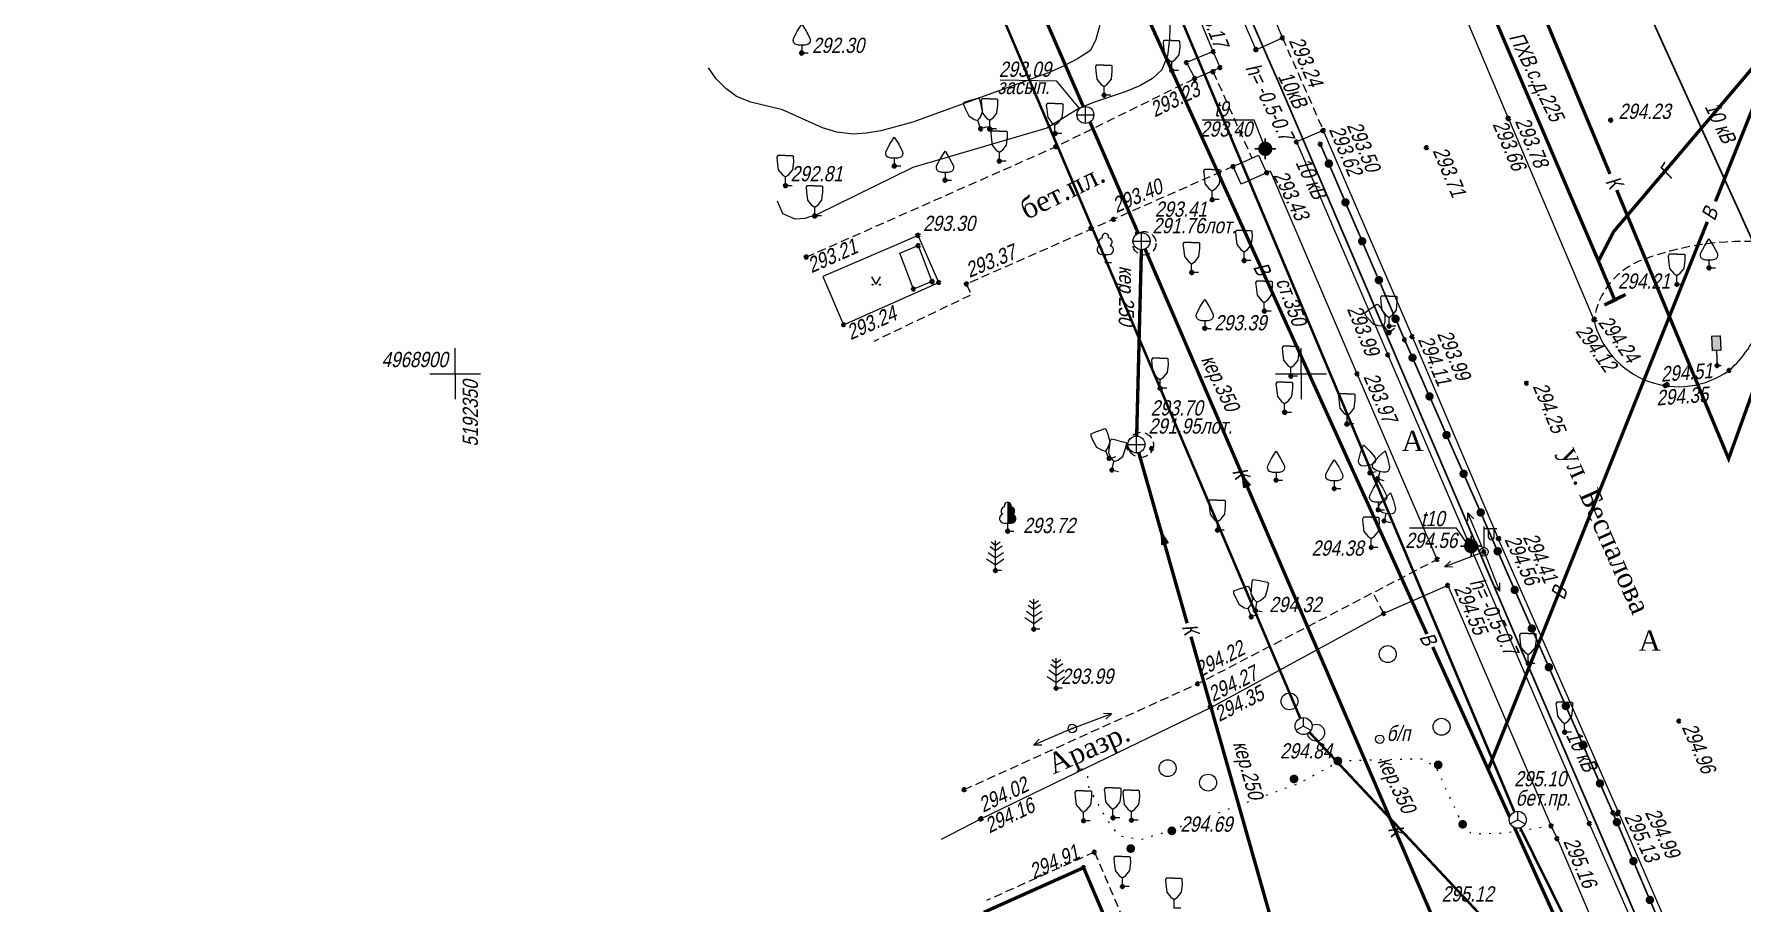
# Model space of a CAD drawing. Header units: metres. Extents: x 5191936 to 10384803, y 4968698 to 9938221.
# Drawn here: x 5192325.1 to 5192426.1, y 4968868.7 to 4968920.1 of the extents above; entities that cross this region are included whole.
import ezdxf

# ---------------------------------------------------------------- set-up
doc = ezdxf.new("R2010")
doc.units = ezdxf.units.M
doc.set_wipeout_variables(frame=1)
for name, pattern in [('71100000a', [1, 0, -1]), ('COMMUN', [6, 5, -1]), ('DASHED', [0.75, 0.5, -0.25]), ('DASHEDX2', [1.5, 1, -0.5])]:
    doc.linetypes.add(name, pattern=pattern)
doc.layers.get('0').update_dxf_attribs({"lineweight": 18})
for name, color, linetype, lineweight in [('31252100', 7, 'Continuous', 18), ('51361800', 7, 'Continuous', 18), ('51361960', 7, 'Continuous', 18), ('51472300', 7, 'Continuous', 18), ('51478610', 7, 'Continuous', 18), ('71100000', 7, 'Continuous', 18), ('71133100', 7, 'Continuous', 18), ('71133200', 7, 'Continuous', 18), ('71133300', 7, 'Continuous', 18), ('71133600', 7, 'Continuous', 18), ('82211000', 7, 'Continuous', 18), ('Commun', 7, 'Continuous', 18), ('ELE_SKLAD', 7, 'Continuous', 18), ('GEO_POINTS', 7, 'Continuous', 18), ('Grid', 7, 'Continuous', 18), ('Otm', 7, 'Continuous', 18), ('R_Поверхность6_CNT-MIN', 7, 'Continuous', 18), ('Sit', 7, 'Continuous', 18), ('Text', 7, 'Continuous', 18), ('Text_com', 7, 'Continuous', 18), ('Us_znak', 7, 'Continuous', 18), ('Us_znak_fon', 7, 'Continuous', 18), ('Рамка и сетка', 7, 'Continuous', 18)]:
    doc.layers.add(name, color=color, linetype=linetype, lineweight=lineweight)
doc.styles.add('eskd', font='ESKD1.shx', dxfattribs={"width": 1.2, "oblique": 15})
doc.styles.get("Standard").update_dxf_attribs({"font": 'arial.ttf', "width": 0.8, "oblique": 13, "height": 0.9})
doc.styles.add('style1', font='times.ttf', dxfattribs={"height": 1})
doc.linetypes.add('KABELww_500', pattern='A,0.0001,-0.4,[131,ltypeshp.shx,S=0.4,R=90,X=0.4,Y=-0.4],0.2,[131,ltypeshp.shx,S=0.2,R=90,X=0.4,Y=-0.2],3.6,[131,ltypeshp.shx,S=0.2,R=-90,X=-0.4,Y=0.2],0.2,[131,ltypeshp.shx,S=0.4,R=-90,X=-0.4,Y=0.4],-0.8,4,-0.4', length=9.6001)
doc.linetypes.add('ПОДЗ_ЛИНИИ_СВЯЗИ', pattern='A,4.8,-0.2,[133,ltypeshp.shx,S=0.2,R=0,X=-0.2,Y=0],-0.2,4.8,-2', length=12)

# ---------------------------------------------------------------- blocks, each defined once
blk = doc.blocks.new('71133200')
for p, q in [((-0.924145, 3.560442), (-1.024145, 3.360442)), ((-1.024145, 3.360442), (-0.977382, 2.864397)), ((-0.977382, 2.864397), (-0.861899, 1.88241)), ((-0.024145, 3.560442), (-0.924145, 3.560442)), ((-0.024145, 3.560442), (0.875855, 3.560442)), ((0.861899, 1.88241), (0.975974, 2.864397)), ((0.875855, 3.560442), (0.958164, 3.395824)), ((0.975974, 2.864397), (0.958164, 3.395824)), ((-0.861899, 1.88241), (-0.374616, 1.28565)), ((-0.374616, 1.28565), (0, 1.039723)), ((0, 1.039723), (0.401375, 1.321765)), ((0, 0), (0, 1.039723)), ((0.8, 0), (0, 0)), ((0.401375, 1.321765), (0.861899, 1.88241))]:
    blk.add_line(p, q)
at = {"style": 'eskd', "oblique": 14.99997778}
blk.add_attdef('Z', (1.873004, -0.239356), '', height=2, dxfattribs=at)
blk = doc.blocks.new('KOVER')
at = {"layer": 'Us_znak', "lineweight": -2}
blk.add_hatch(color=0, dxfattribs=at).paths.add_polyline_path([(-0.21, 0, 1), (0.21, 0, 1)])
at = {"layer": 'Us_znak_fon', "true_color": 0xffffff}
blk.add_hatch(color=7, dxfattribs=at).paths.add_polyline_path([(-0.26, 0, 1), (0.26, 0, 1)])
at = {"layer": 'Us_znak', "color": 0, "lineweight": -2}
blk.add_circle((0, 0), 0.21, dxfattribs=at)
blk = doc.blocks.new('71133300')
for p, q in [((0, 0.91), (0, 0)), ((0, 0), (0.76, 0))]:
    blk.add_line(p, q)
blk.add_lwpolyline([(0, 0.91), (-0.38, 0.91), (-0.76, 1.03), (-0.95, 1.21), (-1.01, 1.47), (-0.99, 1.69), (-0.54, 2.57), (0, 3.42), (0.54, 2.57), (0.99, 1.69), (1.01, 1.47), (0.95, 1.21), (0.76, 1.03), (0.39, 0.91)], close=True)
at = {"style": 'eskd', "oblique": 15}
blk.add_attdef('Z', (1.77, -0.69), '', height=2, dxfattribs=at)
blk = doc.blocks.new('GAZON')
at = {"layer": 'Us_znak', "linetype": 'COMMUN', "lineweight": -2}
for points in [[(-0.23, -0.04, 1), (-0.18, -0.04, 1)], [(0.18, -0.04, 1), (0.23, -0.04, 1)]]:
    blk.add_hatch(color=0, dxfattribs=at).paths.add_polyline_path(points)
at = {"layer": 'Us_znak', "color": 0, "linetype": 'COMMUN', "lineweight": -2}
for points in [[(0, 0), (-0.26, 0.43)], [(0, 0), (0.26, 0.43)]]:
    blk.add_lwpolyline(points, dxfattribs=at)
for centre in [(-0.21, -0.04), (0.21, -0.04)]:
    blk.add_circle(centre, 0.025, dxfattribs=at)
blk = doc.blocks.new('71133100')
for p, q in [((-0.39, 0.96), (0.43, 0.96)), ((0, 0.96), (0, 0)), ((0, 0), (0.75, 0))]:
    blk.add_line(p, q)
for centre, radius, start, end in [((-0.26, 2.38), 0.52, 101.09, 227.21), ((0.01, 3.04), 0.39, 339.52, 198.62), ((0.33, 2.4), 0.5, 301.87, 85.62), ((-0.44, 1.5), 0.538, 107.1058, 275.2306), ((0.46, 1.48), 0.52, 267.04, 76.7)]:
    blk.add_arc(centre, radius, start, end)
at = {"style": 'eskd', "oblique": 15}
blk.add_attdef('Z', (1.7, -0.17), '', height=2, dxfattribs=at)
blk = doc.blocks.new('71133600')
for p, q in [((-0.86, 2.16), (0, 1.51)), ((-0.52, 3.39), (0, 3.02)), ((0, 3.02), (0.55, 3.39)), ((0, 1.51), (0.96, 2.16))]:
    blk.add_line(p, q)
for points in [[(-0.64, 2.84), (0, 2.37), (0, 2.37), (0.78, 2.93)], [(0.71, 0), (0, 0), (0, 3.55)], [(-1.05, 1.38), (0, 0.67), (1, 1.38)]]:
    blk.add_lwpolyline(points)
at = {"style": 'eskd', "oblique": 15}
blk.add_attdef('Z', (2.03, -0.19), '', height=2, dxfattribs=at)
blk = doc.blocks.new('51478610')
at = {"color": 7}
blk.add_wipeout([(0.5, 0.05), (0.48, 0.15), (0.44, 0.24), (0.39, 0.32), (0.32, 0.39), (0.24, 0.44), (0.15, 0.48), (0.05, 0.5), (-0.05, 0.5), (-0.15, 0.48), (-0.24, 0.44), (-0.32, 0.39), (-0.39, 0.32), (-0.44, 0.24), (-0.48, 0.15), (-0.5, 0.05), (-0.5, -0.05), (-0.48, -0.15), (-0.44, -0.24), (-0.39, -0.32), (-0.32, -0.39), (-0.24, -0.44), (-0.15, -0.48), (-0.05, -0.5), (0.05, -0.5), (0.15, -0.48), (0.24, -0.44), (0.32, -0.39), (0.39, -0.32), (0.44, -0.24), (0.48, -0.15), (0.5, -0.05)], dxfattribs=at)
at = {"color": 7, "const_width": 0.375}
blk.add_lwpolyline([(0.01, 0.01, 1), (-0.01, -0.01, 1), (0.01, 0.01)], format="xyb", close=True, dxfattribs=at)
blk.add_circle((0, 0), 0.5)
at = {"style": 'eskd', "oblique": 15}
blk.add_attdef('Z', (1.11, -0.78), '', height=2, dxfattribs=at)
blk = doc.blocks.new('NAPR')
at = {"layer": 'Us_znak', "color": 0, "linetype": 'Continuous', "lineweight": -2}
for p in [(-0.19, 2.04), (0.19, 2.04)]:
    blk.add_line(p, (0, 2.5), dxfattribs=at)
blk.add_lwpolyline([(0, 0), (0, 2.5)], dxfattribs=at)
blk = doc.blocks.new('51472300')
for p, q in [((0, 0.5), (0, 3)), ((0, 2.75), (1.5, 2.75)), ((0.54, 1.74), (0.54, 2.75)), ((1.2, 1.74), (1.2, 2.75))]:
    blk.add_line(p, q)
at = {"color": 7}
for radius in [0.5, 0.05]:
    blk.add_circle((0, 0), radius, dxfattribs=at)
blk.add_arc((0.87, 1.75), 0.331, 182.1567, 357.8433)
at = {"oblique": 15}
blk.add_attdef('Z', (1.02, -1.37), '', height=2, dxfattribs=at)
blk = doc.blocks.new('ZNAK')
at = {"layer": 'Us_znak_fon', "true_color": 0xffffff}
blk.add_hatch(color=7, dxfattribs=at).paths.add_polyline_path([(0.3, 1.8), (-0.3, 1.8), (-0.3, 0.85), (-0.05, 0.85), (-0.05, -0.05), (0.25, -0.05), (0.25, 0.05), (0.05, 0.05), (0.05, 0.85), (0.3, 0.85)])
at = {"layer": 'Us_znak', "color": 0, "linetype": 'Continuous', "lineweight": -2, "ltscale": 10}
blk.add_lwpolyline([(-0.25, 1.75), (0.25, 1.75), (0.25, 0.9), (-0.25, 0.9)], close=True, dxfattribs=at)
at = {"layer": 'Us_znak', "linetype": 'DASHEDX2', "ltscale": 10}
blk.add_lwpolyline([(0, 0.9), (0, 0), (0.25, 0)], dxfattribs=at)
blk = doc.blocks.new('*U51')
at = {"layer": '82211000', "linetype": 'Continuous', "ltscale": 0.5}
for points in [[(5192401.54, 4968912.65, 1), (5192401.74, 4968912.19, 1)], [(5192402.53, 4968910.36, 1), (5192402.72, 4968909.9, 1)], [(5192403.52, 4968908.06, 1), (5192403.71, 4968907.6, 1)], [(5192404.5, 4968905.76, 1), (5192404.7, 4968905.3, 1)], [(5192405.49, 4968903.47, 1), (5192405.69, 4968903.01, 1)], [(5192406.49, 4968901.17, 1), (5192406.69, 4968900.72, 1)], [(5192407.49, 4968898.88, 1), (5192407.7, 4968898.43, 1)], [(5192408.5, 4968896.6, 1), (5192408.7, 4968896.14, 1)], [(5192409.51, 4968894.31, 1), (5192409.71, 4968893.85, 1)], [(5192410.52, 4968892.02, 1), (5192410.72, 4968891.56, 1)], [(5192411.52, 4968889.73, 1), (5192411.73, 4968889.27, 1)], [(5192412.53, 4968887.44, 1), (5192412.73, 4968886.99, 1)], [(5192413.54, 4968885.16, 1), (5192413.74, 4968884.7, 1)], [(5192414.55, 4968882.87, 1), (5192414.75, 4968882.41, 1)], [(5192415.55, 4968880.58, 1), (5192415.75, 4968880.12, 1)], [(5192416.56, 4968878.29, 1), (5192416.76, 4968877.83, 1)], [(5192417.57, 4968876, 1), (5192417.77, 4968875.55, 1)], [(5192418.57, 4968873.71, 1), (5192418.77, 4968873.25, 1)], [(5192419.55, 4968871.41, 1), (5192419.74, 4968870.95, 1)], [(5192420.52, 4968869.11, 1), (5192420.72, 4968868.65, 1)], [(5192421.5, 4968866.81, 1), (5192421.69, 4968866.35, 1)], [(5192422.47, 4968864.51, 1), (5192422.67, 4968864.05, 1)], [(5192423.45, 4968862.2, 1), (5192423.64, 4968861.74, 1)], [(5192424.42, 4968859.9, 1), (5192424.62, 4968859.44, 1)]]:
    blk.add_hatch(color=256, dxfattribs=at).paths.add_polyline_path(points, flags=0)
at = {"layer": '82211000', "linetype": 'Continuous', "ltscale": 0.5, "flags": 128}
blk.add_lwpolyline([(5192401.14, 4968913.57, 0.1, 0.1, 0), (5192401.54, 4968912.65, 0, 0, 0)], format="xyseb", dxfattribs=at)
at = {"layer": '82211000', "linetype": 'Continuous', "ltscale": 0.5, "const_width": 0.1}
for points in [[(5192401.74, 4968912.19), (5192402.53, 4968910.36)], [(5192402.72, 4968909.9), (5192403.52, 4968908.06)], [(5192403.71, 4968907.6), (5192404.5, 4968905.76)], [(5192404.7, 4968905.3), (5192405.49, 4968903.47)], [(5192406.69, 4968900.72), (5192407.49, 4968898.88)], [(5192407.7, 4968898.43), (5192408.5, 4968896.6)], [(5192408.7, 4968896.14), (5192409.51, 4968894.31)], [(5192409.71, 4968893.85), (5192410.52, 4968892.02)], [(5192410.72, 4968891.56), (5192411.52, 4968889.73)], [(5192411.73, 4968889.27), (5192412.53, 4968887.44)], [(5192412.73, 4968886.99), (5192413.54, 4968885.16)], [(5192413.74, 4968884.7), (5192414.55, 4968882.87)], [(5192414.75, 4968882.41), (5192415.55, 4968880.58)], [(5192415.75, 4968880.12), (5192416.56, 4968878.29)], [(5192416.76, 4968877.83), (5192417.57, 4968876)], [(5192418.77, 4968873.25), (5192419.55, 4968871.41)], [(5192419.74, 4968870.95), (5192420.52, 4968869.11)], [(5192420.72, 4968868.65), (5192421.5, 4968866.81)], [(5192421.69, 4968866.35), (5192422.47, 4968864.51)], [(5192422.67, 4968864.05), (5192423.45, 4968862.2)], [(5192423.64, 4968861.74), (5192424.42, 4968859.9)]]:
    blk.add_lwpolyline(points, dxfattribs=at)
at = {"layer": '82211000', "linetype": 'Continuous', "ltscale": 0.5}
for points in [[(5192405.69, 4968903.01, 0.1, 0.1, 0), (5192406.12, 4968902, 0.1, 0.1, 0), (5192406.49, 4968901.17, 0, 0, 0)], [(5192417.77, 4968875.55, 0.1, 0.1, 0), (5192418.44, 4968874.03, 0.1, 0.1, 0), (5192418.57, 4968873.71, 0, 0, 0)]]:
    blk.add_lwpolyline(points, format="xyseb", dxfattribs=at)
at = {"layer": '82211000', "ltscale": 0.5, "const_width": 0.1}
blk.add_lwpolyline([(5192424.62, 4968859.44), (5192425.39, 4968857.62)], dxfattribs=at)
blk = doc.blocks.new('51361800a')
at = {"color": 7}
blk.add_wipeout([(-0.1, 1), (-0.29, 0.96), (-0.47, 0.89), (-0.64, 0.78), (-0.78, 0.64), (-0.89, 0.47), (-0.96, 0.29), (-1, 0.1), (-1, -0.1), (-0.96, -0.29), (-0.89, -0.47), (-0.78, -0.64), (-0.64, -0.78), (-0.47, -0.89), (-0.29, -0.96), (-0.1, -1), (0.1, -1), (0.29, -0.96), (0.47, -0.89), (0.64, -0.78), (0.78, -0.64), (0.89, -0.47), (0.96, -0.29), (1, -0.1), (1, 0.1), (0.96, 0.29), (0.89, 0.47), (0.78, 0.64), (0.64, 0.78), (0.47, 0.89), (0.29, 0.96), (0.1, 1)], dxfattribs=at)
for p, q in [((-1, 0), (1, 0)), ((0, -1), (0, 1))]:
    blk.add_line(p, q)
blk.add_circle((0, 0), 1)
at = {"style": 'eskd', "oblique": 15}
for tag, p in [('Z', (1.72, 1.4)), ('Z1', (1.72, -1)), ('Z2', (1.72, -3.4))]:
    blk.add_attdef(tag, p, '', height=2, dxfattribs=at)
blk = doc.blocks.new('51361960a')
at = {"color": 7}
blk.add_wipeout([(-0.1, 1), (-0.29, 0.96), (-0.47, 0.89), (-0.64, 0.78), (-0.78, 0.64), (-0.89, 0.47), (-0.96, 0.29), (-1, 0.1), (-1, -0.1), (-0.96, -0.29), (-0.89, -0.47), (-0.78, -0.64), (-0.64, -0.78), (-0.47, -0.89), (-0.29, -0.96), (-0.1, -1), (0.1, -1), (0.29, -0.96), (0.47, -0.89), (0.64, -0.78), (0.78, -0.64), (0.89, -0.47), (0.96, -0.29), (1, -0.1), (1, 0.1), (0.96, 0.29), (0.89, 0.47), (0.78, 0.64), (0.64, 0.78), (0.47, 0.89), (0.29, 0.96), (0.1, 1)], dxfattribs=at)
blk.add_wipeout([(-0.1, 1), (-0.29, 0.96), (-0.47, 0.89), (-0.64, 0.78), (-0.78, 0.64), (-0.89, 0.47), (-0.96, 0.29), (-1, 0.1), (-1, -0.1), (-0.96, -0.29), (-0.89, -0.47), (-0.78, -0.64), (-0.64, -0.78), (-0.47, -0.89), (-0.29, -0.96), (-0.1, -1), (0.1, -1), (0.29, -0.96), (0.47, -0.89), (0.64, -0.78), (0.78, -0.64), (0.89, -0.47), (0.96, -0.29), (1, -0.1), (1, 0.1), (0.96, 0.29), (0.89, 0.47), (0.78, 0.64), (0.64, 0.78), (0.47, 0.89), (0.29, 0.96), (0.1, 1)], dxfattribs=at)
for q in [(-0.87, -0.5), (0, 1), (0.87, -0.5)]:
    blk.add_line((0, 0), q)
blk.add_circle((0, 0), 1)
at = {"style": 'eskd', "oblique": 15}
for tag, p in [('Z', (1.72, 1.4)), ('Z1', (1.72, -1)), ('Z2', (1.72, -3.4))]:
    blk.add_attdef(tag, p, '', height=2, dxfattribs=at)
blk = doc.blocks.new('POINT')
at = {"layer": 'Us_znak', "linetype": 'Continuous', "lineweight": -2}
h = blk.add_hatch(color=0, dxfattribs=at)
edge = h.paths.add_edge_path()
edge.add_arc((0, 0), 0.05, 0, 360)
at = {"layer": 'Us_znak_fon', "linetype": 'Continuous', "true_color": 0xffffff}
blk.add_hatch(color=7, dxfattribs=at).paths.add_polyline_path([(-0.42, 0.05, -0.346708), (-0.05, 0.42), (-0.05, 0.62), (0.05, 0.62), (0.05, 0.42, -0.346708), (0.42, 0.05), (0.62, 0.05), (0.62, -0.05), (0.42, -0.05, -0.346708), (0.05, -0.42), (0.05, -0.62), (-0.05, -0.62), (-0.05, -0.42, -0.346708), (-0.42, -0.05), (-0.62, -0.05), (-0.62, 0.05)])
at = {"layer": 'Us_znak', "color": 0, "linetype": 'Continuous', "lineweight": -2}
for p, q in [((-0.62, 0), (-0.38, 0)), ((0, 0.38), (0, 0.62)), ((0.38, 0), (0.62, 0)), ((0, -0.62), (0, -0.38))]:
    blk.add_line(p, q, dxfattribs=at)
for radius in [0.375, 0.05]:
    blk.add_circle((0, 0), radius, dxfattribs=at)
blk = doc.blocks.new('A$C52264BE2')
at = {"layer": 'Sit'}
h = blk.add_hatch(color=32, dxfattribs=at)
h.dxf.hatch_style = 1
h.paths.add_polyline_path([(0, 0.37), (0.71, 0.44), (0.15, 0)])
at = {"layer": 'Sit', "color": 32, "elevation": 285.31}
blk.add_lwpolyline([(0, 0.37), (0.71, 0.44), (0.15, 0), (0, 0.37)], dxfattribs=at)
blk = doc.blocks.new('GRID')
at = {"layer": 'Grid', "color": 104}
blk.add_line((-1.5, 0), (1.5, 0), dxfattribs=at)
for points in [[(0, 0), (0, 1.5)], [(0, 0), (0, -1.5)]]:
    blk.add_lwpolyline(points, dxfattribs=at)
blk = doc.blocks.new('31252100a')
blk.add_circle((0, 0), 1)

msp = doc.modelspace()

# ---------------------------------------------------------------- hatches: boundary and pattern name
at = {"layer": 'Sit'}
h = msp.add_hatch(color=256, dxfattribs=at)
h.dxf.hatch_style = 1
h.paths.add_polyline_path([(5192383.062, 4968891.958), (5192382.667, 4968891.835), (5192382.666, 4968892.399, -0.5228034), (5192382.845, 4968892.133, -0.3043793)])
h.paths.add_polyline_path([(5192383.062, 4968891.958), (5192382.667, 4968891.835), (5192382.668, 4968891.634), (5192382.948, 4968891.677, -0.010997), (5192382.959, 4968891.674, 0.3365076)])
h = msp.add_hatch(color=256, dxfattribs=at)
h.dxf.hatch_style = 1
h.paths.add_polyline_path([(5192382.948, 4968891.677), (5192382.668, 4968891.634), (5192382.668, 4968891.393), (5192383.146, 4968891.461, 0.3087847)])
h = msp.add_hatch(color=256, dxfattribs=at)
h.dxf.hatch_style = 1
h.paths.add_polyline_path([(5192383.146, 4968891.461), (5192382.668, 4968891.393), (5192382.668, 4968891.294), (5192383.065, 4968891.233, 0.2457748)])
h = msp.add_hatch(color=256, dxfattribs=at)
h.dxf.hatch_style = 1
h.paths.add_polyline_path([(5192382.842, 4968891.268), (5192382.668, 4968891.294), (5192382.668, 4968891.164), (5192382.875, 4968891.164, 0.0581054), (5192382.935, 4968891.168)])
h = msp.add_hatch(color=256, dxfattribs=at)
h.dxf.hatch_style = 1
h.paths.add_polyline_path([(5192383.065, 4968891.233), (5192382.842, 4968891.268), (5192382.935, 4968891.168, 0.1427037)])

# ---------------------------------------------------------------- linework, layer by layer
at = {"color": 192, "linetype": 'ПОДЗ_ЛИНИИ_СВЯЗИ', "lineweight": 60, "ltscale": 0.4, "const_width": 0.15, "flags": 128}
for points, elevation in [([(5192359.414, 4968975.202), (5192400.151, 4968879.163), (5192415.349, 4968862.931), (5192431.978, 4968825.684)], 290.481), ([(5192383.429, 4968943.554), (5192412.613, 4968874.085)], 290.074), ([(5192419.322, 4968860.298), (5192412.955, 4968873.145)], 295.619)]:
    msp.add_lwpolyline(points, dxfattribs=dict(at, elevation=elevation))
at = {"layer": '71100000', "linetype": '71100000a', "ltscale": 0.5, "elevation": 294.548, "flags": 128}
msp.add_lwpolyline([(5192414.791, 4968873.247), (5192412.031, 4968872.823), (5192410.093, 4968872.772), (5192409.518, 4968873.386), (5192407.997, 4968876.691), (5192407.184, 4968877.212), (5192405.011, 4968877.17), (5192402.325, 4968877.089), (5192399.824, 4968875.751), (5192392.906, 4968873.216), (5192392.156, 4968872.929), (5192390.528, 4968872.445), (5192389.269, 4968872.651), (5192388.432, 4968873.789), (5192387.471, 4968875.522), (5192387.328, 4968876.706)], dxfattribs=at)
at = {"layer": 'Commun', "color": 1, "linetype": 'KABELww_500', "lineweight": 30, "flags": 128}
msp.add_lwpolyline([(5192313.741, 4969113.03), (5192318.688, 4969101.205), (5192326.535, 4969083.027), (5192337.274, 4969058.319), (5192355.261, 4969016.032), (5192359.208, 4969007.01), (5192365.761, 4968992.071), (5192384.47, 4968949.726), (5192398.816, 4968916.917), (5192412.72, 4968884.388), (5192424.626, 4968856.733), (5192424.626, 4968856.733)], dxfattribs=at)
at = {"layer": 'Commun', "color": 106, "linetype": 'COMMUN', "ltscale": 0.7, "const_width": 0.2, "flags": 128}
for points, elevation in [([(5192330.211, 4969063.147), (5192353.841, 4969011.103), (5192382.537, 4968939.632), (5192407.44, 4968884.601)], 288.015), ([(5192424.496, 4968910.186), (5192432.374, 4968929.885)], 285.381), ([(5192411.09, 4968876.664), (5192424.013, 4968908.979)], 285.381), ([(5192407.783, 4968883.842), (5192421.432, 4968853.68)], 288.015)]:
    msp.add_lwpolyline(points, dxfattribs=dict(at, elevation=elevation))
at = {"layer": 'Commun', "color": 4, "linetype": 'COMMUN', "ltscale": 0.7, "const_width": 0.2, "flags": 128}
msp.add_lwpolyline([(5192452.716, 4968951.05), (5192445.2, 4968949.396), (5192436.072, 4968929.142), (5192418.49, 4968908.416), (5192417.581, 4968906.66), (5192404.495, 4968937.301), (5192385.012, 4968982.233), (5192372.739, 4969011.765)], dxfattribs=at)
at = {"layer": 'Commun', "color": 1, "linetype": 'KABELww_500', "lineweight": 30, "elevation": 289.986, "flags": 128}
msp.add_lwpolyline([(5192382.466, 4969011.289), (5192415.089, 4968933.441), (5192434.818, 4968889.937), (5192496.307, 4968762.206)], dxfattribs=at)
at = {"layer": 'Commun', "color": 32, "linetype": 'COMMUN', "ltscale": 0.7, "const_width": 0.2, "flags": 128}
for points, elevation in [([(5192400.468, 4968954.537), (5192418.261, 4968911.814)], 289.283), ([(5192418.659, 4968910.859), (5192425.274, 4968894.976), (5192427.282, 4968900.548)], 289.283), ([(5192390.564, 4968907.333), (5192390.285, 4968896.314)], 293.413), ([(5192390.409, 4968895.331), (5192393.269, 4968885.243)], 293.413), ([(5192393.494, 4968884.449), (5192402.975, 4968851.003)], 293.413)]:
    msp.add_lwpolyline(points, dxfattribs=dict(at, elevation=elevation))
for points in [[(5192384.81, 4968921.149), (5192387.135, 4968915.786)], [(5192387.527, 4968914.881), (5192390.381, 4968908.293)], [(5192390.778, 4968907.375), (5192407.624, 4968868.211), (5192413.165, 4968856.104)]]:
    msp.add_lwpolyline(points, dxfattribs=at)
at = {"layer": 'GEO_POINTS', "lineweight": 60}
for centre in [(5192398.903, 4968919.859, 293.241), (5192370.486, 4968918.963, 292.301), (5192393.229, 4968918.398, 293.208), (5192394.81, 4968919.042, 293.173), (5192397.328, 4968919.151, 293.212), (5192397.349, 4968919.173, 293.204), (5192392.36, 4968917.922, 293.273), (5192393.716, 4968917.457, 293.228), (5192394.798, 4968917.856, 293.299), (5192395.213, 4968918.101, 293.205), (5192388.358, 4968916.469, 293.086), (5192387.256, 4968915.299, 293.091), (5192381.063, 4968914.478, 292.901), (5192381.598, 4968914.47, 292.888), (5192401.284, 4968914.366, 293.624), (5192401.318, 4968914.377, 293.5), (5192412.241, 4968915.107, 293.784), (5192412.257, 4968915.081, 293.656), (5192418.301, 4968914.99, 294.232), (5192385.456, 4968914.199, 293.147), (5192385.51, 4968913.422, 293.304), (5192397.887, 4968913.295, 293.402), (5192399.728, 4968913.704, 293.421), (5192401.144, 4968913.57, 293.559), (5192407.412, 4968913.367, 293.705), (5192375.958, 4968912.282, 292.899), (5192382.169, 4968912.57, 293.097), (5192395.988, 4968912.249, 293.464), (5192378.957, 4968911.44, 292.911), (5192397.966, 4968911.88, 293.432), (5192369.529, 4968911.116, 292.813), (5192394.754, 4968910.292, 294.954), (5192371.254, 4968909.326, 293.021), (5192387.584, 4968908.605, 293.421), (5192388.915, 4968909.129, 293.404), (5192390.343, 4968908.279, 293.413), (5192377.36, 4968908.18, 293.302), (5192377.368, 4968907.57, 293.343), (5192370.76, 4968906.898, 293.206), (5192396.636, 4968906.691, 292.805), (5192424.113, 4968906.257, 293.264), (5192378.185, 4968905.442, 293.352), (5192378.585, 4968905.394, 293.324), (5192380.225, 4968905.303, 293.367), (5192393.534, 4968905.982, 293.549), (5192422.219, 4968905.278, 294.207), (5192377.094, 4968905.003, 293.312), (5192397.83, 4968903.698, 292.939), (5192417.309, 4968903.186, 294.116), (5192417.363, 4968903.197, 294.241), (5192372.96, 4968902.893, 293.245), (5192394.31, 4968902.679, 293.39), (5192405.199, 4968902.425, 293.975), (5192405.204, 4968902.81, 294.008), (5192406.569, 4968902.191, 293.986), (5192406.121, 4968902.002, 294.04), (5192405.13, 4968901.111, 293.988), (5192424.592, 4968900.48, 294.501), (5192425.304, 4968900.195, 294.41), (5192391.673, 4968899.136, 293.659), (5192399.399, 4968899.851, 293.913), (5192403.316, 4968899.989, 293.967), (5192413.329, 4968899.437, 294.248), (5192421.528, 4968899.291, 294.346), (5192421.63, 4968899.348, 294.515), (5192399.031, 4968897.712, 293.919), (5192402.718, 4968897.025, 293.906), (5192389.813, 4968895.625, 293.703), (5192391.172, 4968895.571, 293.743), (5192388.66, 4968894.987, 293.69), (5192388.822, 4968894.299, 293.733), (5192404.069, 4968894.132, 293.96), (5192398.524, 4968893.705, 294.413), (5192401.965, 4968893.205, 293.992), (5192404.533, 4968893.784, 294.05), (5192404.562, 4968891.951, 294.043), (5192404.909, 4968891.295, 294.129), (5192382.658, 4968890.684, 293.72), (5192395.056, 4968890.743, 293.99), (5192409.868, 4968890.142, 294.467), (5192411.656, 4968890.252, 294.557), (5192411.717, 4968890.248, 294.407), (5192404.149, 4968889.726, 294.379), (5192408.049, 4968889.022, 294.485), (5192410.056, 4968889.802, 294.559), (5192410.816, 4968889.464, 294.489), (5192381.94, 4968888.356, 293.558), (5192408.67, 4968887.478, 294.548), (5192397.304, 4968885.987, 294.319), (5192397.065, 4968885.623, 294.338), (5192404.89, 4968885.818, 294.537), (5192384.201, 4968884.887, 293.918), (5192413.429, 4968882.866, 294.879), (5192385.522, 4968881.399, 293.993), (5192393.884, 4968881.663, 294.22), (5192394.639, 4968880.299, 294.272), (5192394.683, 4968880.27, 294.347), (5192386.478, 4968879.022, 295.446), (5192422.336, 4968879.456, 294.964), (5192404.651, 4968878.384, 300.928), (5192415.582, 4968878.802, 295.102), (5192402.176, 4968877.098, 294.84), (5192380.091, 4968875.405, 293.97), (5192418.436, 4968874.033, 295.059), (5192418.691, 4968873.968, 295.133), (5192418.758, 4968874.07, 294.992), (5192381.05, 4968873.663, 294.017), (5192381.091, 4968873.689, 294.16), (5192387.146, 4968873.561, 294.572), (5192388.883, 4968873.738, 293.873), (5192389.979, 4968873.594, 293.882), (5192392.362, 4968872.968, 294.687), (5192409.556, 4968873.355, 294.87), (5192412.655, 4968873.628, 295.104), (5192414.788, 4968873.252, 295.175), (5192417.041, 4968873.396, 295.143), (5192389.933, 4968871.92, 294.75), (5192415.133, 4968872.512, 295.158), (5192387.786, 4968871.707, 294.844), (5192387.146, 4968870.793, 294.909), (5192389.444, 4968869.676, 294.821)]:
    msp.add_circle(centre, 0.06, dxfattribs=at)
at = {"layer": 'R_Поверхность6_CNT-MIN', "color": 32, "flags": 128}
for points, elevation in [([(5192389.018, 4968932.84), (5192388.35, 4968927.95), (5192388.273, 4968925.838), (5192388.264, 4968922.512), (5192388.205, 4968921.488), (5192388.082, 4968920.558), (5192387.875, 4968919.754), (5192387.562, 4968919.108), (5192386.78, 4968918.621), (5192385.963, 4968918.186), (5192385.112, 4968917.802), (5192377.045, 4968914.872), (5192375.166, 4968914.357), (5192374.313, 4968914.213), (5192373.533, 4968914.166), (5192372.563, 4968914.274), (5192371.712, 4968914.538), (5192369.36, 4968915.596), (5192367.477, 4968916.047), (5192366.64, 4968916.395), (5192365.995, 4968916.859), (5192365.437, 4968917.426), (5192364.967, 4968918.095)], 292.5), ([(5192393.689, 4968921.773), (5192393.017, 4968922.219), (5192392.489, 4968922.158), (5192392.289, 4968921.684), (5192392.223, 4968919.8), (5192392.1, 4968918.788), (5192391.777, 4968917.977), (5192391.211, 4968917.446), (5192390.464, 4968917.022), (5192389.596, 4968916.669), (5192387.739, 4968916.036), (5192386.871, 4968915.683), (5192384.971, 4968914.522), (5192377.049, 4968912.201), (5192371.392, 4968909.408), (5192370.668, 4968909.181), (5192370.108, 4968909.131), (5192369.377, 4968909.453), (5192369.046, 4968910.21)], 293)]:
    msp.add_lwpolyline(points, dxfattribs=dict(at, elevation=elevation))
at = {"layer": 'Sit', "flags": 128}
for points, elevation in [([(5192357.012, 4969045.085), (5192360.686, 4969036.481), (5192365.791, 4969024.548), (5192376.42, 4968999.523), (5192384.361, 4968980.775), (5192390.592, 4968966.074), (5192395.43, 4968954.653), (5192400.395, 4968943.125), (5192407.902, 4968925.402), (5192412.241, 4968915.107)], 287.59), ([(5192394.81, 4968919.042), (5192390.729, 4968928.901), (5192385.194, 4968941.644), (5192379.836, 4968953.817)], 293.173), ([(5192382.26, 4968953.843), (5192387.134, 4968942.552), (5192392.764, 4968929.737), (5192397.328, 4968919.151), (5192398.903, 4968919.859)], 291.663), ([(5192394.81, 4968919.042), (5192393.229, 4968918.398), (5192393.716, 4968917.457), (5192395.213, 4968918.101), (5192394.81, 4968919.042)], 293.173), ([(5192397.757, 4968913.647), (5192397.222, 4968914.999), (5192394.154, 4968914.999)], 293.402), ([(5192401.318, 4968914.377), (5192399.728, 4968913.704), (5192405.13, 4968901.111), (5192417.041, 4968873.396), (5192424.784, 4968855.654)], 293.5), ([(5192401.318, 4968914.377), (5192406.569, 4968902.191), (5192411.656, 4968890.252), (5192411.656, 4968890.252)], 293.5), ([(5192408.049, 4968889.022), (5192403.316, 4968899.989), (5192398.196, 4968911.978), (5192397.966, 4968911.88)], 293.97), ([(5192372.96, 4968902.893), (5192378.585, 4968905.394), (5192377.36, 4968908.18), (5192371.729, 4968905.75), (5192372.96, 4968902.893)], 293.245), ([(5192382.666, 4968892.399), (5192382.668, 4968891.164)], 293.72), ([(5192382.667, 4968892.009), (5192382.842, 4968892.133)], 293.72), ([(5192382.668, 4968891.294), (5192382.668, 4968891.164)], 293.72), ([(5192382.668, 4968891.164), (5192382.875, 4968891.164)], 293.72), ([(5192409.762, 4968890.036), (5192409.192, 4968890.863), (5192406.406, 4968890.863)], 294.559), ([(5192425.567, 4968858.343), (5192418.758, 4968874.07), (5192411.656, 4968890.252)], 295.558), ([(5192408.67, 4968887.478), (5192404.89, 4968885.818)], 294.548), ([(5192408.67, 4968887.478), (5192414.788, 4968873.252), (5192415.133, 4968872.512), (5192423.038, 4968853.981)], 294.548), ([(5192404.89, 4968885.818), (5192394.683, 4968880.27), (5192381.05, 4968873.663), (5192378.729, 4968872.452)], 294.537)]:
    msp.add_lwpolyline(points, dxfattribs=dict(at, elevation=elevation))
for points, elevation in [([(5192379.836, 4968953.817, -0.2131986), (5192383.855, 4968953.151, -0.0984424), (5192385.08, 4968951.939), (5192390.542, 4968939.132), (5192398.903, 4968919.859)], 291.488), ([(5192412.257, 4968915.081), (5192417.309, 4968903.186, 0.5338019), (5192425.304, 4968900.195, 0.1195145), (5192427.177, 4968902.905), (5192428.958, 4968907.612), (5192433.591, 4968920.829), (5192435.781, 4968926.726), (5192437.133, 4968930.267), (5192442.126, 4968944.513), (5192443.619, 4968948.254)], 293.656)]:
    msp.add_lwpolyline(points, format="xyb", dxfattribs=dict(at, elevation=elevation))
at = {"layer": 'Sit', "linetype": 'DASHED', "flags": 128}
for points, elevation in [([(5192398.903, 4968919.859), (5192401.318, 4968914.377)], 291.488), ([(5192370.76, 4968906.898), (5192385.51, 4968913.422), (5192393.716, 4968917.457)], 293.206), ([(5192394.798, 4968917.856), (5192397.094, 4968912.746)], 293.299), ([(5192395.988, 4968912.249), (5192388.915, 4968909.129), (5192380.225, 4968905.303), (5192380.514, 4968904.665), (5192374.742, 4968901.91)], 293.464), ([(5192380.091, 4968875.405), (5192393.884, 4968881.663), (5192408.049, 4968889.022)], 293.97), ([(5192404.89, 4968885.818), (5192404.251, 4968887.049)], 294.537), ([(5192387.786, 4968871.707), (5192381.404, 4968868.845)], 294.844), ([(5192387.786, 4968871.707), (5192390.77, 4968864.832)], 294.844)]:
    msp.add_lwpolyline(points, dxfattribs=dict(at, elevation=elevation))
at = {"layer": 'Sit', "flags": 128}
msp.add_lwpolyline([(5192382.214, 4968917.37), (5192385.519, 4968917.326), (5192386.899, 4968915.653)], dxfattribs=at)
for points, elevation in [([(5192395.988, 4968912.249), (5192397.496, 4968912.926), (5192397.966, 4968911.88), (5192396.458, 4968911.203)], 293.464), ([(5192377.368, 4968907.57), (5192378.185, 4968905.442), (5192377.094, 4968905.003), (5192376.276, 4968907.13)], 293.343)]:
    msp.add_lwpolyline(points, close=True, dxfattribs=dict(at, elevation=elevation))
at = {"layer": 'Sit', "linetype": 'DASHED', "elevation": 293.656, "flags": 128}
msp.add_lwpolyline([(5192428.958, 4968907.612, 0.1274212), (5192420.217, 4968906.746, 0.2734016), (5192417.309, 4968903.186, -3.7180064)], format="xyb", dxfattribs=at)
at = {"layer": 'Sit', "color": 4, "linetype": 'COMMUN', "ltscale": 0.7, "const_width": 0.2, "elevation": 287.906, "flags": 128}
msp.add_lwpolyline([(5192419.187, 4968904.681), (5192417.927, 4968904.06), (5192418.545, 4968904.35), (5192417.581, 4968906.66)], dxfattribs=at)
at = {"layer": 'Sit', "const_width": 0.2, "elevation": 294.909, "flags": 128}
msp.add_lwpolyline([(5192381.247, 4968868.148), (5192381.247, 4968868.148), (5192387.146, 4968870.793), (5192389.835, 4968864.49), (5192383.895, 4968861.832)], dxfattribs=at)
at = {"layer": 'Sit', "linetype": 'DASHED'}
for centre, radius in [((5192390.733, 4968907.709, 293.413), 0.693), ((5192390.529, 4968895.789, 293.703), 0.745)]:
    msp.add_circle(centre, radius, dxfattribs=at)

# ---------------------------------------------------------------- block references
at = {"layer": '31252100', "color": 7, "xscale": 0.5, "yscale": 0.5, "zscale": 0.5}
for p in [(5192405.124, 4968883.421), (5192399.318, 4968880.625), (5192400.892, 4968878.773), (5192408.306, 4968879.122), (5192392.114, 4968876.676), (5192394.504, 4968875.818)]:
    msp.add_blockref('31252100a', p, dxfattribs=at)
at = {"layer": '51472300', "color": 7, "xscale": 0.5, "yscale": 0.5, "zscale": 0.5}
msp.add_blockref('51472300', (5192410.816, 4968889.464, 294.489), dxfattribs=at)
at = {"layer": '71133100', "color": 7, "xscale": 0.5, "yscale": 0.5, "zscale": 0.5}
for p in [(5192388.428, 4968906.574, 293.421), (5192382.658, 4968890.684, 293.72)]:
    msp.add_blockref('71133100', p, dxfattribs=at)
at = {"layer": '71133200', "color": 7, "xscale": 0.5, "yscale": 0.5, "zscale": 0.5}
for p in [(5192392.36, 4968917.922, 293.273), (5192388.358, 4968916.469, 293.086), (5192381.598, 4968914.47, 292.888), (5192385.456, 4968914.199, 293.147), (5192382.169, 4968912.57, 293.097), (5192369.529, 4968911.116, 292.813), (5192394.754, 4968910.292, 294.954), (5192371.254, 4968909.326, 293.021), (5192396.636, 4968906.691, 292.805), (5192393.534, 4968905.982, 293.549), (5192422.219, 4968905.278, 294.207), (5192397.83, 4968903.698, 292.939), (5192405.204, 4968902.81, 294.008), (5192399.399, 4968899.851, 293.913), (5192391.673, 4968899.136, 293.659), (5192399.031, 4968897.712, 293.919), (5192402.718, 4968897.025, 293.906), (5192395.056, 4968890.743, 293.99), (5192404.149, 4968889.726, 294.379), (5192413.429, 4968882.866, 294.879), (5192415.582, 4968878.802, 295.102), (5192387.146, 4968873.561, 294.572), (5192388.883, 4968873.738, 293.873), (5192389.979, 4968873.594, 293.882), (5192389.444, 4968869.676, 294.821), (5192392.497, 4968868.395, 294.885)]:
    msp.add_blockref('71133200', p, dxfattribs=at)
at = {"layer": '71133200', "color": 7}
for p, xscale, yscale, zscale, rotation in [((5192381.063, 4968914.478, 292.901), 0.5, 0.5, 0.5, 18.09025995664966), ((5192405.199, 4968902.425, 293.975), 0.5, 0.5, 0.5, 36.63933476542403), ((5192388.663, 4968894.945, 293.69), 0.5, 0.5, 0.5, 21.66362748197665), ((5192388.822, 4968894.299, 293.733), 0.4999999999999999, 0.4999999999999999, 0.4999999999999999, 346.4226681473223), ((5192397.065, 4968885.623, 294.338), 0.4999999999999999, 0.4999999999999999, 0.4999999999999999, 20.24725171693691), ((5192397.304, 4968885.987, 294.319), 0.4999999999999999, 0.4999999999999999, 0.4999999999999999, 350.0626240668812)]:
    msp.add_blockref('71133200', p, dxfattribs=dict(at, xscale=xscale, yscale=yscale, zscale=zscale, rotation=rotation))
at = {"layer": '71133300', "color": 7, "xscale": 0.5, "yscale": 0.5, "zscale": 0.5}
for p in [(5192370.486, 4968918.963, 292.301), (5192375.958, 4968912.282, 292.899), (5192378.957, 4968911.44, 292.911), (5192424.113, 4968906.257, 293.264), (5192394.31, 4968902.679, 293.39), (5192398.524, 4968893.705, 294.413), (5192401.965, 4968893.205, 293.992), (5192404.562, 4968891.951, 294.043)]:
    msp.add_blockref('71133300', p, dxfattribs=at)
for p, rotation in [((5192404.069, 4968894.132, 293.96), 13.04970404407688), ((5192404.533, 4968893.784, 294.05), 345.0004655841137), ((5192404.909, 4968891.295, 294.129), 346.947715299882)]:
    msp.add_blockref('71133300', p, dxfattribs=dict(at, rotation=rotation))
at = {"layer": '71133600', "color": 7, "xscale": 0.5, "yscale": 0.5, "zscale": 0.5}
for p in [(5192381.94, 4968888.356, 293.558), (5192384.201, 4968884.887, 293.918), (5192385.522, 4968881.399, 293.993)]:
    msp.add_blockref('71133600', p, dxfattribs=at)
at = {"layer": 'Grid', "color": 7, "linetype": 'Continuous'}
for p in [(5192350, 4968900), (5192350, 4968900), (5192400, 4968900)]:
    msp.add_blockref('GRID', p, dxfattribs=at)
at = {"layer": 'Sit', "color": 7, "linetype": 'Continuous'}
for name, p in [('POINT', (5192397.887, 4968913.295, 293.402)), ('GAZON', (5192374.891, 4968905.303)), ('POINT', (5192410.056, 4968889.802, 294.559)), ('KOVER', (5192402.176, 4968877.098, 294.84)), ('KOVER', (5192408.108, 4968876.869, 294.87)), ('KOVER', (5192399.586, 4968876.034, 294.994)), ('KOVER', (5192392.362, 4968872.968, 294.687)), ('KOVER', (5192409.556, 4968873.355, 294.87)), ('KOVER', (5192389.933, 4968871.92, 294.75))]:
    msp.add_blockref(name, p, dxfattribs=at)
for name, p, rotation in [('ZNAK', (5192424.592, 4968900.48, 294.501), 1.88529729028304), ('NAPR', (5192410.816, 4968889.464, 294.489), 22.63254919406308)]:
    msp.add_blockref(name, p, dxfattribs=dict(at, rotation=rotation))
at = {"layer": 'Sit', "color": 7}
for p, rotation in [((5192396.995, 4968893.259, -285.308), 91.91052808722874), ((5192392.136, 4968889.846, -285.308), 85.26539304535838)]:
    msp.add_blockref('A$C52264BE2', p, dxfattribs=dict(at, rotation=rotation))
at = {"layer": 'Sit', "color": 7, "linetype": 'Continuous', "xscale": -1}
for rotation in [110.7543291791047, 201.3055858978623]:
    msp.add_blockref('NAPR', (5192410.816, 4968889.464, 294.489), dxfattribs=dict(at, rotation=rotation))

# ---------------------------------------------------------------- texts
at = {"layer": 'ELE_SKLAD', "oblique": 13, "width": 0.8}
for s, p in [('t9', (5192394.877, 4968915.214, 293.464)), ('t10', (5192407.092, 4968890.984, -0.71))]:
    msp.add_text(s, height=0.9, dxfattribs=at).set_placement(p)
at = {"layer": 'Otm', "oblique": 13, "width": 0.8}
for s, rotation, p in [('293.17', 291.98304, (5192393.76, 4968922.023, 293.173)), ('293.24', 293.77427, (5192399.262, 4968919.689, 293.241)), ('293.23', 26.0008, (5192391.354, 4968915.143, 293.228)), ('293.62', 292.90519, (5192401.633, 4968914.437, 293.624)), ('293.50', 292.90519, (5192402.695, 4968914.68, 293.5)), ('293.66', 293.01321, (5192411.309, 4968914.753, 293.656)), ('293.78', 293.01321, (5192412.631, 4968914.931, 293.784)), ('293.71', 292.6292, (5192407.768, 4968913.19, 293.705)), ('293.40', 23.80293, (5192389.085, 4968909.488, 293.404)), ('293.43', 296.61612, (5192398.333, 4968911.728, 293.432)), ('293.21', 23.85992, (5192371.065, 4968905.937, 293.206)), ('293.37', 22.55498, (5192380.403, 4968905.658, 293.367)), ('293.24', 23.97457, (5192373.377, 4968901.973, 293.245)), ('293.99', 291.7361, (5192402.704, 4968903.83, 293.988)), ('294.24', 305.99753, (5192417.524, 4968903.027, 294.241)), ('293.99', 293.07864, (5192408.027, 4968902.355, 293.986)), ('294.12', 305.99753, (5192416.188, 4968902.502, 294.116)), ('294.11', 293.07864, (5192406.894, 4968902.022, 293.986)), ('294.51', 4.19507, (5192421.291, 4968899.521, 294.515)), ('293.97', 293.34536, (5192403.673, 4968899.817, 293.967)), ('294.25', 292.19608, (5192413.683, 4968899.258, 294.248)), ('294.35', 4.19507, (5192421.029, 4968898.116, 294.346)), ('294.56', 295.01415, (5192412.013, 4968890.188, 294.557)), ('294.41', 295.01415, (5192413.098, 4968890.329, 294.407)), ('294.55', 293.27302, (5192409.027, 4968887.305, 294.548)), ('294.22', 27.45314, (5192394.03, 4968882.032, 294.22)), ('294.27', 26.89941, (5192394.793, 4968880.574, 294.272)), ('294.35', 26.89941, (5192395.162, 4968879.395, 294.347)), ('294.96', 293.4894, (5192422.493, 4968879.098, 294.964)), ('294.02', 25.85291, (5192381.206, 4968874.028, 294.017)), ('294.16', 25.85291, (5192381.579, 4968872.804, 294.16)), ('294.99', 295.39399, (5192420.314, 4968874.049, 294.992)), ('295.13', 295.39399, (5192419.089, 4968873.806, 295.133)), ('294.91', 24.6329, (5192384.194, 4968870.096, 294.844)), ('295.16', 293.10123, (5192415.49, 4968872.338, 295.158))]:
    msp.add_text(s, height=0.9, rotation=rotation, dxfattribs=at).set_placement(p)
for s, p in [('292.30', (5192371.101, 4968918.965, 292.301)), ('293.09', (5192382.145, 4968917.552, 293.091)), ('засып.', (5192382.063, 4968916.532, 293.091)), ('294.23', (5192418.773, 4968915.066, 294.232)), ('293.40', (5192394.04, 4968914.017, 581.479)), ('292.81', (5192369.829, 4968911.376, 292.813)), ('293.30', (5192377.66, 4968908.44, 293.302)), ('294.21', (5192418.737, 4968905.025, 294.207)), ('293.39', (5192394.879, 4968902.562, 293.39)), ('293.72', (5192383.575, 4968890.576, 293.72)), ('294.38', (5192400.622, 4968889.237, 294.379)), ('294.56', (5192406.158, 4968889.693, 0.59)), ('294.32', (5192398.12, 4968885.899, 294.319)), ('293.99', (5192385.822, 4968881.659, 293.993)), ('294.84', (5192398.76, 4968877.246, 294.84)), ('294.69', (5192392.869, 4968872.914, 294.687))]:
    msp.add_text(s, height=0.9, dxfattribs=at).set_placement(p)
at = {"layer": 'Text', "style": 'style1'}
for s, rotation, p in [('бет.пл.', 26.11624, (5192383.779, 4968909.078, -289.314)), ('ул. Беспалова', 293.91803, (5192415.315, 4968895.359, -285.22)), ('Аразр.', 23.85896, (5192385.356, 4968876.29))]:
    msp.add_text(s, height=1.2, rotation=rotation, dxfattribs=at).set_placement(p)
for p in [(5192405.95, 4968895.421, 290.074), (5192419.96, 4968883.618)]:
    msp.add_text('А', height=1.2, dxfattribs=at).set_placement(p)
at = {"layer": 'Text_com', "oblique": 13, "width": 0.8}
for s, rotation, p in [('ПХВ.с.д.225', 296.16278, (5192412.272, 4968919.913, 856.215)), ('10кВ', 296.64553, (5192398.61, 4968917.587, 278.021)), ('Г', 57.25249, (5192421.838, 4968911.447, 282.899)), ('К', 300.35856, (5192417.97, 4968911.364, 286.771)), ('В', 69.81965, (5192424.459, 4968908.988, 282.899)), ('кер.250', 269.24388, (5192389.264, 4968906.386, 588.748)), ('В', 296.75779, (5192397.145, 4968906.307, 282.899)), ('ст.350', 290.45171, (5192398.498, 4968905.481, 277.672)), ('кер.350', 295.65484, (5192394.07, 4968900.85, 568.007)), ('К', 292.52875, (5192395.909, 4968894.235, 874.573)), ('В', 69.81965, (5192415.555, 4968886.576, 282.899)), ('К', 287.68415, (5192392.946, 4968885.051, 581.159)), ('В', 296.75779, (5192406.968, 4968884.422, 282.899)), ('кер.250', 285.83309, (5192395.977, 4968878.142, 295.335)), ('кер.350', 295.65484, (5192404.503, 4968877.091, 568.007)), ('К', 292.52875, (5192405.116, 4968873.099, 874.573))]:
    msp.add_text(s, height=0.9, rotation=rotation, dxfattribs=at).set_placement(p)
at = {"layer": 'Text_com', "color": 1, "oblique": 13, "width": 0.8}
for s, p in [('h= -0.5-0.7', (5192396.686, 4968918.084, 568.007)), ('10 кВ ', (5192423.84, 4968915.794, 568.007)), ('10 кВ ', (5192399.649, 4968912.488, 568.007)), ('h= -0.5-0.7', (5192409.948, 4968887.665, 568.007)), ('10 кВ ', (5192415.645, 4968878.624, 568.007))]:
    msp.add_text(s, height=0.9, rotation=295.65484, dxfattribs=at).set_placement(p)
at = {"layer": 'Text_com', "oblique": 13, "width": 0.8}
for s, p in [('293.41', (5192391.361, 4968909.279, 293.413)), ('291.76лот.', (5192391.218, 4968908.305, 293.413)), ('293.70', (5192391.118, 4968897.527, 293.703)), ('291.95лот.', (5192390.986, 4968896.455, 293.703)), ('б/п', (5192405.055, 4968878.286, 0.079)), ('295.10', (5192412.604, 4968875.601, 295.104)), ('бет.пр.', (5192412.684, 4968874.457, 295.104)), ('295.12', (5192408.313, 4968868.789, 295.12))]:
    msp.add_text(s, height=0.9, dxfattribs=at).set_placement(p)
at = {"layer": 'Рамка и сетка', "oblique": 13, "width": 0.8}
msp.add_text('4968900', height=0.9, dxfattribs=at).set_placement((5192345.65, 4968900.389))
msp.add_text('5192350', height=0.9, rotation=90, dxfattribs=at).set_placement((5192351.348, 4968895.688))

# ---------------------------------------------------------------- next in the draw order: block references
at = {"layer": '51361800', "color": 7, "xscale": 0.5, "yscale": 0.5, "zscale": 0.5}
for p in [(5192387.253, 4968915.299, 293.091), (5192390.577, 4968907.833, 293.413), (5192390.272, 4968895.814, 293.703)]:
    msp.add_blockref('51361800a', p, dxfattribs=at)
at = {"layer": '51478610', "color": 7, "xscale": 0.5, "yscale": 0.5, "zscale": 0.5}
for p in [(5192386.478, 4968879.022, 295.446), (5192404.651, 4968878.384, 300.928)]:
    msp.add_blockref('51478610', p, dxfattribs=at)

# ---------------------------------------------------------------- next in the draw order: block references
at = {"layer": '82211000', "color": 7}
msp.add_blockref('*U51', (0, 0), dxfattribs=at)
at = {"layer": 'Sit', "color": 7, "linetype": 'Continuous', "xscale": -1, "rotation": 290.6573023300283}
msp.add_blockref('NAPR', (5192386.478, 4968879.022, 295.446), dxfattribs=at)
at = {"layer": 'Sit', "color": 7, "linetype": 'Continuous', "rotation": 113.3213752860028}
msp.add_blockref('NAPR', (5192386.478, 4968879.022, 295.446), dxfattribs=at)

# ---------------------------------------------------------------- next in the draw order: block references
at = {"layer": '51361960', "color": 7, "xscale": 0.5, "yscale": 0.5, "zscale": 0.5}
for p in [(5192400.151, 4968879.163, 290.074), (5192412.81, 4968873.625, 290.074)]:
    msp.add_blockref('51361960a', p, dxfattribs=at)

doc.saveas('drawing.dxf')
